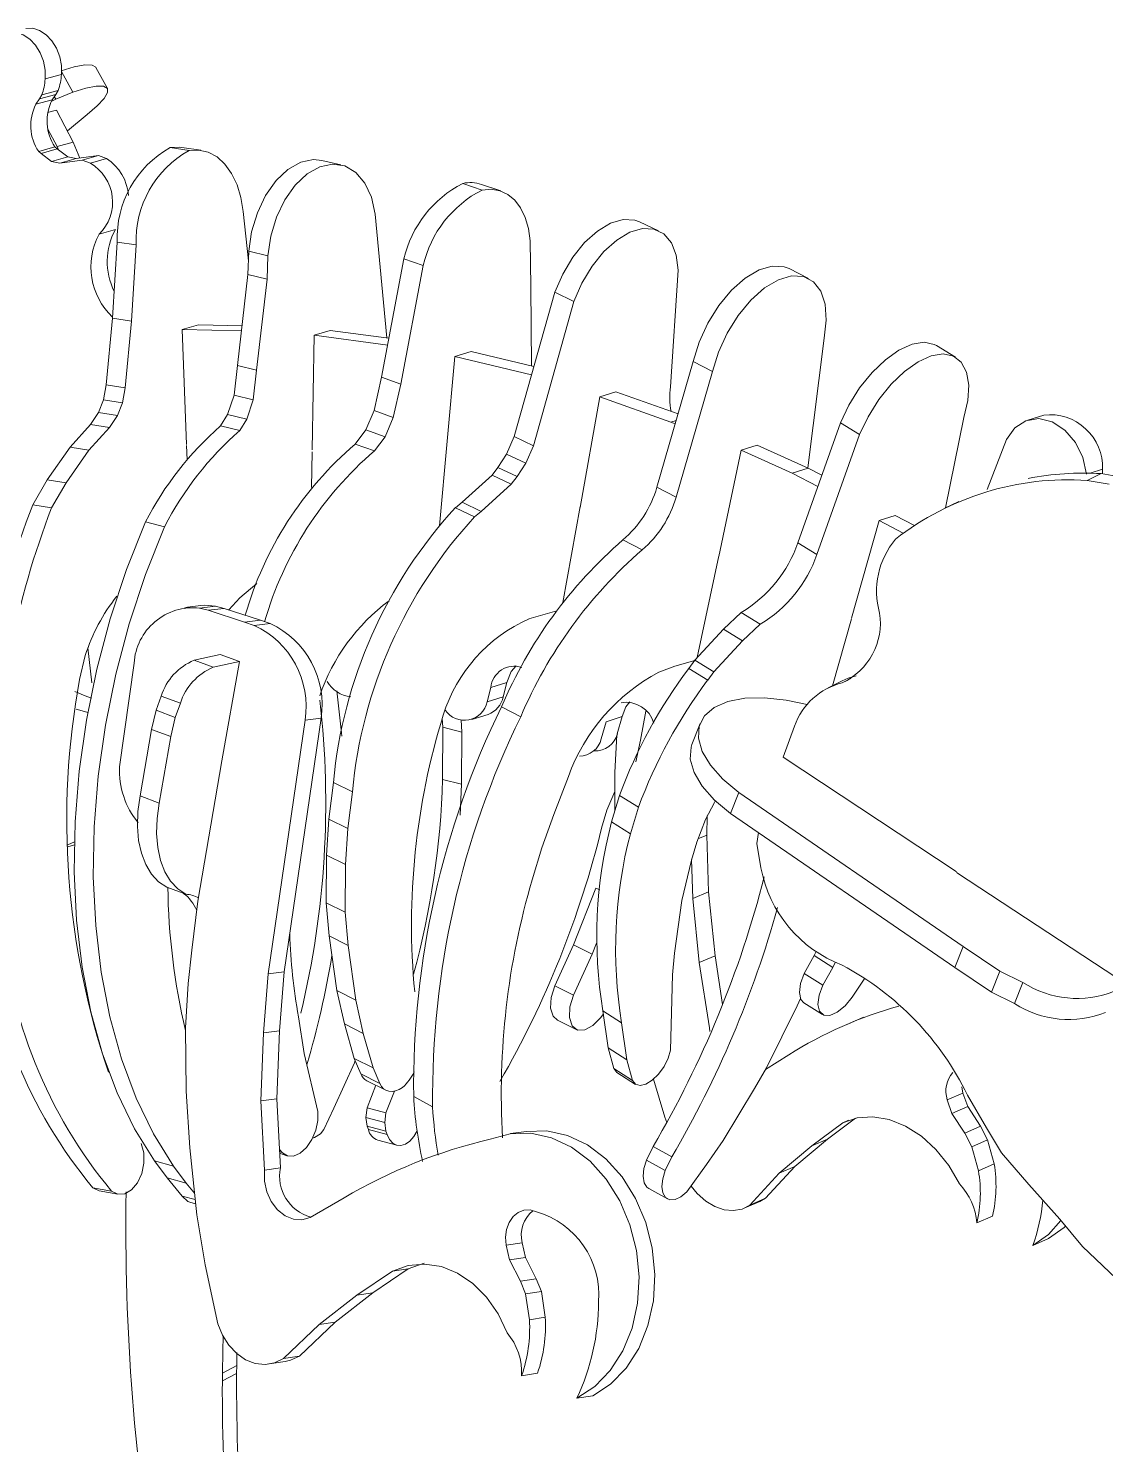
# Model space of a CAD drawing. Header units: millimetres. Extents: x 10 to 270, y -115 to 29.
# Drawn here: x 159.3 to 224.4, y -71.8 to 13.9 of the extents above; entities that cross this region are included whole.
import ezdxf

# ---------------------------------------------------------------- set-up
doc = ezdxf.new("R2010")
doc.units = ezdxf.units.MM

msp = doc.modelspace()

# ---------------------------------------------------------------- linework, layer by layer
at = {"color": 7, "linetype": 'Continuous', "lineweight": 15}
for p, q in [((161.936, 10.076), (161.264, 11.311)), ((164.04, 10.284), (163.345, 11.561)), ((160.267, 10.863), (161.252, 11.138)), ((159.713, 9.331), (159.923, 9.654)), ((159.713, 9.331), (160.698, 9.607)), ((159.923, 9.654), (160.907, 9.93)), ((159.923, 9.654), (160.062, 9.9)), ((160.062, 9.9), (161.047, 10.176)), ((160.908, 9.635), (160.641, 9.509)), ((160.698, 9.607), (160.907, 9.93)), ((160.908, 9.635), (160.82, 9.796)), ((160.907, 9.93), (161.047, 10.176)), ((161.936, 10.076), (160.908, 9.635)), ((161.965, 7.048), (160.96, 8.981)), ((161.617, 7.718), (162.818, 8.709)), ((160.988, 6.771), (160.438, 7.829)), ((160.988, 6.771), (161.965, 7.048)), ((162.363, 6.076), (161.965, 7.048)), ((160.661, 5.865), (160.02, 6.357)), ((160.661, 5.865), (161.645, 6.144)), ((161.081, 6.577), (160.988, 6.771)), ((161.645, 6.144), (161.004, 6.635)), ((161.158, 5.766), (162.142, 6.045)), ((162.142, 6.045), (161.645, 6.144)), ((163.488, 6.233), (162.142, 6.045)), ((162.504, 5.953), (163.488, 6.233)), ((163.003, 5.763), (163.986, 6.042)), ((163.986, 6.042), (163.488, 6.233)), ((168.975, 6.538), (167.83, 6.707)), ((169.679, 6.551), (168.535, 6.719)), ((161.158, 5.766), (160.661, 5.865)), ((162.504, 5.953), (161.158, 5.766)), ((163.003, 5.763), (162.504, 5.953)), ((178.164, 5.667), (177.005, 5.934)), ((186.694, 4.142), (185.527, 4.542)), ((187.828, 4.084), (186.662, 4.483)), ((172.563, -0.141), (172.241, 2.842)), ((180.939, -4.81), (180.236, 2.679)), ((163.532, 1.465), (164.515, 1.748)), ((197.377, 1.677), (196.216, 2.221)), ((164.635, 0.992), (164.34, -3.609)), ((165.779, 0.818), (164.635, 0.992)), ((189.656, -1.694), (189.609, 1.058)), ((165.779, 0.818), (165.484, -3.786)), ((172.583, 0.433), (172.535, -0.975)), ((173.741, 0.16), (172.583, 0.433)), ((173.741, 0.16), (173.694, -1.248)), ((181.974, -0.02), (180.621, -7.191)), ((183.14, -0.424), (181.785, -7.6)), ((183.14, -0.424), (181.974, -0.02)), ((198.562, -0.717), (198.1, -7.774)), ((206.438, -1.208), (205.272, -0.614)), ((172.535, -0.975), (171.899, -6.484)), ((173.694, -1.248), (172.535, -0.975)), ((173.694, -1.248), (173.056, -6.761)), ((189.692, -6.516), (189.656, -1.694)), ((188.646, -10.779), (191.089, -2.047)), ((191.089, -2.047), (192.251, -2.596)), ((189.804, -11.333), (192.251, -2.596)), ((164.34, -3.609), (163.961, -7.644)), ((165.484, -3.786), (164.34, -3.609)), ((165.484, -3.786), (165.104, -7.824)), ((172.178, -4.074), (169.54, -4.008)), ((172.141, -4.387), (168.559, -4.296)), ((180.99, -5.238), (176.539, -4.651)), ((181.067, -4.827), (177.518, -4.36)), ((207.394, -4.827), (206.393, -12.674)), ((189.691, -7.046), (185.051, -5.929)), ((189.83, -6.549), (186.029, -5.636)), ((215.334, -5.977), (214.18, -5.277)), ((171.899, -6.484), (171.695, -8.274)), ((173.056, -6.761), (171.899, -6.484)), ((173.056, -6.761), (172.852, -8.553)), ((197.273, -13.852), (199.468, -6.244)), ((198.435, -14.456), (200.633, -6.844)), ((199.468, -6.244), (200.633, -6.844)), ((163.961, -7.644), (163.804, -8.56)), ((165.104, -7.824), (163.961, -7.644)), ((180.621, -7.191), (180.164, -9.21)), ((181.785, -7.6), (180.621, -7.191)), ((181.785, -7.6), (181.326, -9.62)), ((163.804, -8.56), (163.502, -9.332)), ((164.947, -8.741), (163.804, -8.56)), ((165.104, -7.824), (164.947, -8.741)), ((171.695, -8.274), (171.309, -9.443)), ((172.852, -8.553), (171.695, -8.274)), ((172.852, -8.553), (172.465, -9.723)), ((198.118, -9.899), (193.811, -8.367)), ((198.555, -9.408), (194.788, -8.069)), ((163.502, -9.332), (163.017, -10.04)), ((164.645, -9.514), (163.502, -9.332)), ((164.947, -8.741), (164.645, -9.514)), ((180.164, -9.21), (179.669, -10.379)), ((181.326, -9.62), (180.164, -9.21)), ((163.017, -10.04), (161.776, -11.428)), ((164.16, -10.223), (162.919, -11.611)), ((164.16, -10.223), (163.017, -10.04)), ((164.645, -9.514), (164.16, -10.223)), ((171.309, -9.443), (170.881, -10.139)), ((172.037, -10.419), (170.881, -10.139)), ((172.465, -9.723), (171.309, -9.443)), ((172.465, -9.723), (172.037, -10.419)), ((181.326, -9.62), (180.831, -10.79)), ((198.118, -9.899), (198.442, -9.799)), ((198.384, -10.001), (198.118, -9.899)), ((205.807, -17.208), (208.371, -9.958)), ((208.371, -9.958), (209.525, -10.664)), ((215.844, -9.627), (214.736, -15.09)), ((220.679, -9.478), (219.707, -9.782)), ((179.669, -10.379), (179.02, -11.235)), ((180.831, -10.79), (179.669, -10.379)), ((180.831, -10.79), (180.183, -11.647)), ((188.18, -11.836), (188.646, -10.779)), ((188.646, -10.779), (189.804, -11.333)), ((206.956, -17.916), (209.525, -10.664)), ((218.428, -10.948), (217.248, -13.982)), ((161.776, -11.428), (160.395, -13.397)), ((162.919, -11.611), (161.538, -13.583)), ((162.919, -11.611), (161.776, -11.428)), ((180.183, -11.647), (179.02, -11.235)), ((187.659, -12.646), (188.18, -11.836)), ((188.18, -11.836), (189.337, -12.39)), ((189.337, -12.39), (189.804, -11.333)), ((205.448, -12.989), (202.373, -11.61)), ((206.421, -12.686), (203.347, -11.308)), ((187.309, -13.112), (187.659, -12.646)), ((187.659, -12.646), (188.816, -13.201)), ((188.816, -13.201), (189.337, -12.39)), ((205.448, -12.989), (206.421, -12.686)), ((207.253, -13.12), (206.421, -12.686)), ((223.473, -12.996), (224.227, -12.757)), ((224.226, -13.036), (224.227, -12.757)), ((160.395, -13.397), (159.518, -14.916)), ((161.538, -13.583), (160.395, -13.397)), ((161.538, -13.583), (160.66, -15.103)), ((185.484, -14.753), (187.309, -13.112)), ((186.641, -15.31), (188.465, -13.667)), ((187.309, -13.112), (188.465, -13.667)), ((188.465, -13.667), (188.816, -13.201)), ((207.011, -13.806), (205.448, -12.989)), ((224.137, -13.021), (223.298, -13.433)), ((223.298, -13.433), (224.633, -13.661)), ((224.137, -13.021), (225.471, -13.249)), ((197.273, -13.852), (198.435, -14.456)), ((160.66, -15.103), (159.518, -14.916)), ((185.082, -15.084), (185.484, -14.753)), ((185.082, -15.084), (186.239, -15.642)), ((185.484, -14.753), (186.641, -15.31)), ((186.239, -15.642), (186.641, -15.31)), ((215.533, -14.702), (214.69, -15.113)), ((167.496, -16.236), (166.34, -15.951)), ((212.176, -16.629), (210.722, -15.856)), ((212.848, -16.163), (211.694, -15.549)), ((195.221, -17.036), (196.381, -17.642)), ((205.807, -17.208), (206.956, -17.916)), ((169.68, -21.01), (168.711, -21.118)), ((170.571, -21.05), (169.601, -21.158)), ((169.601, -21.158), (170.131, -21.288)), ((171.101, -21.18), (170.131, -21.288)), ((170.131, -21.288), (172.319, -22.011)), ((170.571, -21.05), (171.101, -21.18)), ((171.101, -21.18), (173.288, -21.902)), ((191.219, -21.328), (189.536, -21.818)), ((201.3, -22.43), (202.379, -21.428)), ((202.379, -21.428), (203.526, -22.139)), ((173.288, -21.902), (172.319, -22.011)), ((172.319, -22.011), (172.907, -22.209)), ((173.875, -22.1), (172.907, -22.209)), ((173.288, -21.902), (173.875, -22.1)), ((202.448, -23.143), (203.526, -22.139)), ((199.567, -24.316), (201.3, -22.43)), ((200.714, -25.03), (202.448, -23.143)), ((201.3, -22.43), (202.448, -23.143)), ((162.859, -23.57), (163.098, -25.685)), ((170.857, -23.968), (169.276, -24.32)), ((164.772, -30.761), (165.648, -24.498)), ((170.437, -24.743), (169.276, -24.32)), ((172.017, -24.391), (170.437, -24.743)), ((199.559, -24.327), (198.362, -24.682)), ((199.197, -24.809), (199.567, -24.316)), ((199.197, -24.809), (200.344, -25.523)), ((199.567, -24.316), (200.714, -25.03)), ((187.224, -25.971), (188.198, -25.662)), ((187.981, -26.53), (188.198, -25.662)), ((200.344, -25.523), (200.714, -25.03)), ((208.476, -25.572), (207.632, -25.99)), ((209.013, -25.422), (208.481, -25.687)), ((167.288, -26.493), (166.981, -27.35)), ((168.449, -26.918), (167.288, -26.493)), ((187.008, -26.84), (187.224, -25.971)), ((187.008, -26.84), (187.981, -26.53)), ((166.981, -27.35), (166.702, -28.506)), ((168.141, -27.777), (166.981, -27.35)), ((168.449, -26.918), (168.141, -27.777)), ((187.875, -27.133), (189.033, -27.748)), ((168.141, -27.777), (167.862, -28.933)), ((175.989, -27.945), (173.768, -43.303)), ((176.956, -27.83), (174.735, -43.175)), ((176.956, -27.83), (175.989, -27.945)), ((184.292, -27.841), (184.318, -28.38)), ((185.43, -27.936), (185.465, -28.669)), ((186.086, -27.912), (187.059, -27.601)), ((199.882, -28.15), (199.392, -29.42)), ((166.702, -28.506), (166.008, -32.532)), ((167.862, -28.933), (166.702, -28.506)), ((167.862, -28.933), (167.167, -32.962)), ((184.318, -28.38), (184.309, -31.528)), ((185.465, -28.669), (184.318, -28.38)), ((185.465, -28.669), (185.455, -31.819)), ((204.904, -30.19), (205.605, -28.303)), ((177.425, -33.939), (177.702, -31.715)), ((177.702, -31.715), (178.852, -32.284)), ((185.455, -31.819), (184.309, -31.528)), ((191.918, -31.349), (191.044, -33.65)), ((194.732, -33.426), (194.733, -31.118)), ((167.167, -32.962), (166.008, -32.532)), ((178.575, -34.509), (178.852, -32.284)), ((185.455, -31.819), (185.368, -33.702)), ((194.245, -33.402), (194.728, -32.255)), ((194.532, -34.099), (195.008, -32.499)), ((194.728, -32.255), (194.732, -32.25)), ((195.008, -32.499), (196.151, -33.218)), ((202.222, -32.319), (201.73, -33.593)), ((202.222, -32.319), (215.789, -41.641)), ((193.93, -34.481), (194.245, -33.402)), ((195.673, -34.819), (196.151, -33.218)), ((177.287, -36.121), (177.425, -33.939)), ((177.425, -33.939), (178.575, -34.509)), ((191.044, -33.65), (190.315, -35.682)), ((194.532, -34.099), (195.673, -34.819)), ((200.207, -33.949), (199.684, -35.326)), ((200.313, -33.735), (200.288, -34.915)), ((201.73, -33.593), (215.285, -42.917)), ((178.435, -36.692), (178.575, -34.509)), ((200.288, -34.915), (199.756, -35.135)), ((200.288, -34.915), (200.393, -38.341)), ((203.308, -35.421), (203.414, -34.751)), ((161.636, -35.492), (162.04, -35.309)), ((161.64, -35.62), (162.036, -35.493)), ((190.315, -35.682), (189.73, -37.616)), ((199.684, -35.326), (199.358, -36.414)), ((203.564, -36.878), (203.308, -35.421)), ((177.271, -38.999), (177.287, -36.121)), ((177.287, -36.121), (178.435, -36.692)), ((178.417, -39.571), (178.435, -36.692)), ((199.358, -36.414), (198.787, -38.869)), ((199.366, -36.387), (199.438, -38.737)), ((168.782, -38.479), (167.627, -38.047)), ((192.224, -41.539), (193.586, -38.114)), ((200.393, -38.341), (199.438, -38.737)), ((200.393, -38.341), (200.788, -42.214)), ((169.14, -41.866), (169.511, -38.903)), ((177.45, -41.006), (177.271, -38.999)), ((177.271, -38.999), (178.417, -39.571)), ((198.787, -38.869), (198.331, -42.042)), ((199.438, -38.737), (199.834, -42.613)), ((178.595, -41.579), (178.417, -39.571)), ((177.915, -44.315), (177.45, -41.006)), ((177.45, -41.006), (178.595, -41.579)), ((168.93, -43.885), (169.14, -41.866)), ((179.058, -44.889), (178.595, -41.579)), ((191.1, -44.028), (192.224, -41.539)), ((192.224, -41.539), (193.361, -42.103)), ((193.361, -42.103), (193.62, -41.452)), ((206.786, -42.199), (206.894, -41.981)), ((215.789, -41.641), (215.285, -42.917)), ((215.789, -41.641), (218.022, -43.141)), ((192.236, -44.594), (193.361, -42.103)), ((198.331, -42.042), (198.208, -43.366)), ((200.788, -42.214), (199.834, -42.613)), ((199.834, -42.613), (200.457, -46.578)), ((200.788, -42.214), (201.249, -45.151)), ((206.19, -43.276), (206.786, -42.199)), ((206.786, -42.199), (207.913, -42.91)), ((207.913, -42.91), (208.061, -42.613)), ((173.768, -43.303), (173.477, -46.879)), ((174.735, -43.175), (173.768, -43.303)), ((174.735, -43.175), (174.444, -46.748)), ((198.208, -43.366), (198.1, -47.923)), ((206.19, -43.276), (207.317, -43.987)), ((207.317, -43.987), (207.913, -42.91)), ((215.285, -42.917), (217.516, -44.417)), ((218.022, -43.141), (217.516, -44.417)), ((218.022, -43.141), (219.412, -43.826)), ((168.754, -46.575), (168.93, -43.885)), ((178.37, -46.337), (177.915, -44.315)), ((177.915, -44.315), (179.058, -44.889)), ((191.1, -44.028), (192.236, -44.594)), ((217.516, -44.417), (218.905, -45.101)), ((219.412, -43.826), (218.905, -45.101)), ((179.511, -46.911), (179.058, -44.889)), ((205.752, -45.244), (203.908, -48.985)), ((205.956, -44.79), (205.752, -45.244)), ((206.165, -45.054), (207.29, -45.766)), ((175.937, -48.116), (175.593, -45.898)), ((191.255, -46.105), (192.39, -46.671)), ((194.328, -47.782), (194.006, -45.539)), ((194.006, -45.539), (195.139, -46.261)), ((195.458, -48.504), (195.139, -46.261)), ((209.773, -45.933), (208.821, -46.338)), ((168.793, -50.409), (168.754, -46.575)), ((173.477, -46.879), (173.319, -50.993)), ((174.444, -46.748), (173.477, -46.879)), ((174.444, -46.748), (174.285, -50.858)), ((178.964, -48.421), (178.37, -46.337)), ((178.37, -46.337), (179.511, -46.911)), ((180.103, -48.995), (179.511, -46.911)), ((200.457, -46.578), (200.474, -46.797)), ((194.668, -49.033), (194.328, -47.782)), ((194.328, -47.782), (195.458, -48.504)), ((176.757, -51.642), (175.937, -48.116)), ((177.733, -51.44), (178.972, -48.678)), ((179.37, -49.355), (178.964, -48.421)), ((178.964, -48.421), (180.103, -48.995)), ((178.972, -48.678), (179.019, -48.548)), ((195.797, -49.755), (195.458, -48.504)), ((203.845, -49.094), (205.251, -48.199)), ((179.37, -49.355), (180.509, -49.93)), ((180.509, -49.93), (180.103, -48.995)), ((194.668, -49.033), (195.797, -49.755)), ((194.856, -49.27), (195.985, -49.992)), ((197.761, -51.983), (197.074, -49.669)), ((203.908, -48.985), (203.174, -50.246)), ((169.02, -53.84), (168.793, -50.409)), ((179.733, -49.77), (180.872, -50.345)), ((180.268, -50.04), (179.739, -51.415)), ((181.391, -50.397), (180.881, -51.721)), ((203.174, -50.246), (201.285, -53.387)), ((215.786, -50.516), (214.835, -50.926)), ((215.725, -50.145), (215.786, -50.516)), ((215.786, -50.516), (216.07, -51.336)), ((174.285, -50.858), (173.319, -50.993)), ((173.319, -50.993), (173.532, -55.176)), ((174.285, -50.858), (174.498, -55.037)), ((179.739, -51.415), (179.671, -51.998)), ((180.881, -51.721), (179.739, -51.415)), ((182.563, -50.728), (183.707, -51.353)), ((214.835, -50.926), (215.12, -51.747)), ((216.07, -51.336), (215.12, -51.747)), ((217.211, -52.62), (216.059, -50.639)), ((216.07, -51.336), (216.85, -52.529)), ((177.127, -52.72), (177.733, -51.44)), ((179.671, -51.998), (179.738, -52.523)), ((180.813, -52.304), (179.671, -51.998)), ((180.881, -51.721), (180.813, -52.304)), ((197.867, -52.298), (197.761, -51.983)), ((209.289, -52.043), (207.587, -53.304)), ((208.87, -52.168), (208.518, -52.319)), ((215.12, -51.747), (215.9, -52.941)), ((176.929, -52.995), (177.127, -52.72)), ((180.813, -52.304), (180.88, -52.83)), ((189.387, -52.836), (188.425, -52.974)), ((208.518, -52.319), (206.636, -53.714)), ((216.85, -52.529), (215.9, -52.941)), ((215.9, -52.941), (216.329, -53.765)), ((216.85, -52.529), (217.278, -53.353)), ((218.109, -54.139), (217.211, -52.62)), ((169.435, -57.878), (169.02, -53.84)), ((174.442, -53.934), (174.62, -54.129)), ((180.392, -53.364), (181.533, -53.672)), ((196.647, -54.589), (197.045, -53.754)), ((197.045, -53.754), (198.18, -54.371)), ((201.285, -53.387), (200.273, -54.838)), ((206.636, -53.714), (204.666, -55.37)), ((207.587, -53.304), (205.616, -54.96)), ((207.587, -53.304), (206.636, -53.714)), ((217.278, -53.353), (216.329, -53.765)), ((216.329, -53.765), (216.724, -55.222)), ((217.278, -53.353), (217.673, -54.808)), ((166.879, -54.624), (167.658, -55.653)), ((168.024, -54.936), (166.879, -54.624)), ((174.452, -54.146), (174.881, -54.31)), ((196.647, -54.589), (197.781, -55.207)), ((197.781, -55.207), (198.18, -54.371)), ((200.273, -54.838), (199.092, -56.504)), ((217.673, -54.808), (216.724, -55.222)), ((219.768, -56.05), (218.109, -54.139)), ((167.658, -55.653), (168.548, -56.752)), ((168.802, -55.966), (167.658, -55.653)), ((168.024, -54.936), (168.802, -55.966)), ((174.498, -55.037), (173.532, -55.176)), ((204.666, -55.37), (202.892, -57.293)), ((205.616, -54.96), (203.842, -56.882)), ((205.616, -54.96), (204.666, -55.37)), ((163.157, -56.246), (163.533, -56.428)), ((164.292, -56.463), (163.157, -56.246)), ((163.533, -56.428), (164.667, -56.645)), ((168.802, -55.966), (169.302, -56.583)), ((196.781, -56.304), (197.914, -56.922)), ((221.636, -58.16), (219.768, -56.05)), ((169.341, -56.97), (168.548, -56.752)), ((169.028, -57.126), (169.367, -57.219)), ((176.304, -58.048), (178.351, -56.861)), ((202.553, -57.485), (203.503, -57.074)), ((203.842, -56.882), (202.892, -57.293)), ((203.842, -56.882), (203.503, -57.074)), ((169.954, -60.911), (169.435, -57.878)), ((217.573, -57.965), (216.625, -58.381)), ((223.022, -59.811), (221.636, -58.16)), ((189.121, -59.576), (188.159, -59.721)), ((188.159, -59.721), (188.364, -60.608)), ((189.121, -59.576), (189.326, -60.463)), ((220.964, -59.322), (220.017, -59.739)), ((225.449, -62.123), (223.022, -59.811)), ((189.326, -60.463), (188.364, -60.608)), ((188.364, -60.608), (189.018, -61.912)), ((189.326, -60.463), (189.979, -61.766)), ((170.71, -64.485), (169.954, -60.911)), ((181.271, -61.304), (179.124, -62.755)), ((182.235, -61.159), (180.088, -62.609)), ((182.235, -61.159), (181.271, -61.304)), ((189.979, -61.766), (189.018, -61.912)), ((189.018, -61.912), (189.323, -62.666)), ((190.285, -62.519), (189.323, -62.666)), ((189.979, -61.766), (190.285, -62.519)), ((190.285, -62.519), (190.524, -64.087)), ((179.124, -62.755), (176.843, -64.536)), ((180.088, -62.609), (177.808, -64.388)), ((180.088, -62.609), (179.124, -62.755)), ((189.323, -62.666), (189.563, -64.235)), ((190.524, -64.087), (189.563, -64.235)), ((176.843, -64.536), (174.688, -66.583)), ((177.808, -64.388), (175.653, -66.434)), ((177.808, -64.388), (176.843, -64.536)), ((171.87, -66.224), (171.857, -67.011)), ((173.826, -66.915), (174.792, -66.766)), ((175.653, -66.434), (174.688, -66.583)), ((170.993, -67.472), (170.988, -67.944)), ((171.853, -67.482), (170.988, -67.944)), ((171.857, -67.011), (170.993, -67.472)), ((171.857, -67.011), (171.853, -67.482)), ((190.052, -67.475), (189.091, -67.627)), ((193.388, -68.839), (192.428, -68.992))]:
    msp.add_line(p, q, dxfattribs=at)
at = {"color": 144, "linetype": 'Continuous', "lineweight": 0}
for p, q in [((160.418, 8.827), (160.96, 8.981)), ((159.878, 6.476), (160.862, 6.755)), ((160.02, 6.357), (159.878, 6.476)), ((160.02, 6.357), (161.004, 6.635)), ((161.004, 6.635), (160.862, 6.755)), ((168.559, -4.296), (169.54, -4.008)), ((168.559, -4.296), (168.818, -11.27)), ((176.539, -4.651), (176.427, -11.587)), ((176.539, -4.651), (177.518, -4.36)), ((185.051, -5.929), (184.126, -16.177)), ((185.051, -5.929), (186.029, -5.636)), ((193.811, -8.367), (192.637, -15.069)), ((193.811, -8.367), (194.788, -8.069)), ((168.852, -12.186), (168.819, -11.312)), ((176.39, -13.866), (176.425, -11.712)), ((202.373, -11.61), (201.024, -18.031)), ((202.373, -11.61), (203.347, -11.308)), ((192.625, -15.018), (191.591, -20.834)), ((192.637, -15.069), (192.617, -15.06)), ((192.647, -15.012), (192.625, -15.018)), ((210.722, -15.856), (209.046, -21.769)), ((210.722, -15.856), (211.694, -15.549)), ((201.03, -18.001), (201.013, -18.006)), ((201.013, -18.006), (199.718, -24.152)), ((201.024, -18.031), (201.01, -18.023)), ((209.035, -21.809), (207.886, -25.864)), ((172.017, -24.391), (170.857, -23.968)), ((162.356, -25.48), (162.698, -24.032)), ((170.953, -30.399), (172.017, -24.391)), ((198.362, -24.682), (197.398, -25.042)), ((206.365, -26.992), (205.089, -26.732)), ((193.908, -29.079), (194.201, -28.039)), ((194.201, -28.039), (195.173, -27.726)), ((194.879, -28.765), (195.173, -27.726)), ((194.733, -31.118), (194.858, -28.829)), ((169.511, -38.903), (170.962, -30.402)), ((170.962, -30.402), (170.953, -30.399)), ((215.379, -37.114), (204.904, -30.19)), ((215.37, -37.136), (215.379, -37.114)), ((225.8, -44.012), (215.404, -37.159)), ((209.847, -43.561), (209.081, -44.716)), ((179.738, -52.523), (179.825, -52.723)), ((180.88, -52.83), (179.738, -52.523)), ((180.966, -53.03), (179.825, -52.723)), ((180.88, -52.83), (180.966, -53.03))]:
    msp.add_line(p, q, dxfattribs=at)
at = {"color": 8, "linetype": 'Continuous', "lineweight": 15}
for p, q in [((193.586, -38.114), (193.812, -38.225)), ((174.62, -54.129), (174.448, -54.063))]:
    msp.add_line(p, q, dxfattribs=at)
at = {"color": 7, "linetype": 'Continuous', "lineweight": 15, "flags": 128}
for points in [[(161.252, 11.138), (161.255, 11.673), (161.154, 12.214), (160.957, 12.727), (160.675, 13.181), (160.326, 13.546), (159.932, 13.801), (159.517, 13.93), (159.107, 13.925)], [(160.267, 10.863), (160.27, 11.398), (160.169, 11.94), (159.972, 12.453), (159.69, 12.907), (159.341, 13.273), (158.946, 13.529), (158.531, 13.658), (158.121, 13.652)], [(163.345, 11.561), (163.338, 11.574), (163.104, 11.709), (162.661, 11.717), (162.029, 11.598), (161.239, 11.357)], [(162.818, 8.709), (163.423, 9.229), (163.839, 9.681), (164.046, 10.043), (164.032, 10.297), (163.799, 10.431), (163.356, 10.438), (162.725, 10.318), (161.936, 10.076)], [(168.535, 6.719), (168.421, 6.733), (167.83, 6.707)], [(172.241, 2.842), (172.107, 3.686), (171.875, 4.46), (171.55, 5.141), (171.143, 5.708), (170.666, 6.142), (170.135, 6.431), (169.565, 6.564), (168.975, 6.538)], [(177.005, 5.934), (176.501, 5.984), (175.725, 5.823), (174.955, 5.391), (174.235, 4.71), (173.606, 3.82), (173.104, 2.77), (172.756, 1.619), (172.583, 0.433)], [(180.236, 2.679), (180.004, 3.703), (179.604, 4.561), (179.059, 5.204), (178.399, 5.597), (177.66, 5.717), (176.884, 5.556), (176.114, 5.123), (175.395, 4.441), (174.766, 3.55), (174.263, 2.499), (173.915, 1.347), (173.741, 0.16)], [(189.609, 1.058), (189.503, 1.805), (189.309, 2.477), (189.031, 3.055), (188.677, 3.527), (188.255, 3.878), (187.775, 4.101), (187.25, 4.19), (186.694, 4.142)], [(191.089, -2.047), (191.573, -0.944), (192.189, 0.078), (192.903, 0.961), (193.677, 1.658), (194.469, 2.132), (195.234, 2.357), (195.933, 2.322), (196.216, 2.221)], [(192.251, -2.596), (192.735, -1.492), (193.351, -0.47), (194.066, 0.414), (194.84, 1.113), (195.631, 1.587), (196.396, 1.813), (197.095, 1.778), (197.689, 1.485), (198.146, 0.95), (198.442, 0.202), (198.562, -0.717)], [(199.468, -6.244), (199.828, -5.075), (200.357, -3.922), (201.024, -2.852), (201.792, -1.924), (202.617, -1.191), (203.452, -0.693), (204.252, -0.458), (204.971, -0.499), (205.272, -0.614)], [(200.633, -6.844), (200.994, -5.674), (201.523, -4.52), (202.191, -3.449), (202.958, -2.521), (203.783, -1.787), (204.619, -1.288), (205.418, -1.053), (206.137, -1.093), (206.735, -1.406), (207.179, -1.974), (207.444, -2.765), (207.517, -3.734), (207.394, -4.827)], [(208.371, -9.958), (208.888, -8.874), (209.537, -7.839), (210.284, -6.909), (211.09, -6.132), (211.912, -5.548), (212.706, -5.19), (213.431, -5.075), (214.049, -5.208), (214.18, -5.277)], [(209.525, -10.664), (210.042, -9.579), (210.691, -8.543), (211.439, -7.612), (212.245, -6.834), (213.066, -6.25), (213.86, -5.891), (214.585, -5.775), (215.203, -5.908), (215.681, -6.282), (215.996, -6.877), (216.131, -7.661), (216.079, -8.594), (215.844, -9.627)], [(223.258, -13.064), (223.041, -12.055), (222.59, -11.131), (221.951, -10.385), (221.187, -9.89), (220.374, -9.696), (219.594, -9.822), (218.923, -10.253), (218.428, -10.948)], [(166.34, -15.951), (165.19, -18.836), (164.206, -21.816), (163.397, -24.861), (162.769, -27.944), (162.331, -31.034), (162.084, -34.103), (162.032, -37.122), (162.174, -40.062), (162.509, -42.897), (163.032, -45.6), (163.739, -48.146), (164.622, -50.513), (165.672, -52.678), (166.879, -54.624)], [(167.496, -16.236), (166.346, -19.124), (165.361, -22.106), (164.551, -25.154), (163.923, -28.239), (163.484, -31.331), (163.236, -34.402), (163.183, -37.423), (163.325, -40.366), (163.658, -43.203), (164.181, -45.907), (164.887, -48.455), (165.769, -50.823), (166.818, -52.99), (168.024, -54.936)], [(171.378, -21.271), (172.044, -20.537), (173.074, -19.672)], [(169.68, -21.01), (169.907, -20.994), (170.571, -21.05)], [(188.198, -25.662), (188.466, -24.998), (188.767, -24.655)], [(208.476, -25.572), (208.849, -25.411), (209.325, -25.268)], [(163.071, -26.609), (162.681, -26.481), (162.06, -26.207)], [(177.92, -26.168), (178.203, -28.703), (178.22, -28.907)], [(162.86, -27.476), (162.647, -27.431), (162.151, -27.288)], [(195.173, -27.726), (195.393, -27.144), (195.635, -26.843)], [(195.999, -30.459), (196.282, -29.162), (196.603, -27.406)], [(205.089, -26.732), (203.789, -26.591), (202.601, -26.619), (201.572, -26.815), (200.746, -27.172), (200.157, -27.676), (199.83, -28.305), (199.779, -29.034), (200.007, -29.834), (200.506, -30.672), (201.254, -31.512), (202.222, -32.319)], [(199.392, -29.42), (199.341, -29.575), (199.289, -30.306), (199.517, -31.106), (200.014, -31.944), (200.762, -32.785), (201.73, -33.593)], [(166.008, -32.532), (165.881, -33.469), (165.852, -34.375), (165.923, -35.226), (166.092, -36.004), (166.354, -36.69), (166.703, -37.267), (167.13, -37.723), (167.627, -38.047)], [(167.167, -32.962), (167.039, -33.9), (167.01, -34.805), (167.081, -35.658), (167.249, -36.436), (167.51, -37.122), (167.859, -37.7), (168.286, -38.156), (168.782, -38.479)], [(200.824, -32.81), (200.756, -32.924), (200.207, -33.949)], [(206.165, -45.054), (205.987, -44.857), (205.89, -44.438), (205.961, -43.888), (206.19, -43.276)], [(191.255, -46.105), (191.004, -45.872), (190.846, -45.381), (190.88, -44.734), (191.1, -44.028)], [(209.081, -44.716), (208.653, -45.244), (208.185, -45.63), (207.736, -45.825), (207.363, -45.804), (207.112, -45.569), (207.016, -45.15), (207.088, -44.599), (207.317, -43.987)], [(194.033, -45.725), (193.885, -45.935), (193.407, -46.43), (192.908, -46.699), (192.464, -46.702), (192.139, -46.438), (191.982, -45.947), (192.016, -45.3), (192.236, -44.594)], [(198.1, -47.923), (197.954, -48.413), (197.702, -48.913), (197.369, -49.371), (196.991, -49.738), (196.607, -49.978), (196.256, -50.063), (195.977, -49.987), (195.797, -49.755)], [(194.856, -49.27), (194.848, -49.265), (194.668, -49.033)], [(181.893, -50.173), (181.674, -50.298), (181.459, -50.38), (181.253, -50.417), (181.061, -50.407), (180.886, -50.352), (180.734, -50.253), (180.608, -50.111), (180.509, -49.93)], [(174.62, -54.129), (174.925, -54.325), (175.295, -54.334), (175.693, -54.155), (176.075, -53.808), (176.402, -53.329), (176.639, -52.769), (176.762, -52.186), (176.757, -51.642)], [(215.57, -56.006), (214.926, -54.91), (214.149, -53.941), (213.268, -53.135), (212.316, -52.521), (211.329, -52.123), (210.343, -51.954), (209.394, -52.02), (208.518, -52.319)], [(176.446, -53.239), (176.562, -53.208), (176.929, -52.995)], [(180.966, -53.03), (181.101, -53.329), (181.291, -53.547), (181.524, -53.669), (181.785, -53.688), (182.058, -53.603), (182.325, -53.419), (182.57, -53.148), (182.776, -52.807)], [(187.196, -53.312), (188.4, -52.977), (189.652, -52.947), (190.904, -53.223), (192.111, -53.796), (193.228, -54.644), (194.212, -55.738), (195.027, -57.036), (195.643, -58.49), (196.035, -60.047), (196.19, -61.648), (196.101, -63.233), (195.772, -64.742), (195.215, -66.121), (194.452, -67.316), (193.511, -68.285), (192.428, -68.992)], [(189.387, -52.836), (190.614, -52.809), (191.866, -53.085), (193.072, -53.656), (194.189, -54.504), (195.172, -55.597), (195.987, -56.894), (196.602, -58.347), (196.995, -59.902), (197.149, -61.501), (197.06, -63.084), (196.731, -64.593), (196.175, -65.97), (195.412, -67.165), (194.471, -68.133), (193.388, -68.839)], [(164.292, -56.463), (164.669, -56.646), (165.087, -56.613), (165.497, -56.369), (165.852, -55.942), (166.11, -55.381), (166.242, -54.752), (166.232, -54.128), (166.082, -53.58)], [(196.781, -56.304), (196.666, -56.218), (196.503, -55.944), (196.443, -55.557), (196.492, -55.091), (196.647, -54.589)], [(173.532, -55.176), (173.538, -55.841), (173.68, -56.494), (173.948, -57.089), (174.323, -57.586), (174.778, -57.95), (175.284, -58.156), (175.805, -58.19), (176.304, -58.048)], [(199.092, -56.504), (198.729, -56.799), (198.371, -56.96), (198.052, -56.973), (197.799, -56.836), (197.636, -56.562), (197.576, -56.174), (197.626, -55.709), (197.781, -55.207)], [(202.892, -57.293), (202.421, -57.536), (201.894, -57.635), (201.336, -57.585), (200.77, -57.388), (200.223, -57.054), (199.717, -56.598), (199.347, -56.143)], [(168.548, -56.752), (168.895, -57.075), (169.028, -57.126)], [(189.984, -57.706), (189.609, -57.594), (189.232, -57.607), (188.877, -57.744), (188.57, -57.997), (188.332, -58.347), (188.178, -58.771), (188.119, -59.239), (188.159, -59.721)], [(221.698, -58.234), (220.963, -59.078), (220.017, -59.739)], [(221.992, -58.584), (221.91, -58.66), (220.964, -59.322)], [(188.212, -65.026), (187.669, -63.88), (186.971, -62.873), (186.144, -62.041), (185.22, -61.415), (184.234, -61.019), (183.222, -60.866), (182.222, -60.963), (181.271, -61.304)], [(183.185, -60.818), (183.185, -60.818), (182.235, -61.159)], [(174.688, -66.583), (174.148, -66.839), (173.568, -66.939), (172.976, -66.877), (172.398, -66.656), (171.859, -66.287), (171.385, -65.786), (170.996, -65.177), (170.71, -64.485)], [(171.043, -65.214), (171.017, -66.131), (170.993, -67.472)], [(175.653, -66.434), (175.113, -66.69), (174.792, -66.766)]]:
    msp.add_lwpolyline(points, dxfattribs=at)
at = {"color": 7, "linetype": 'Continuous', "lineweight": 15}
for centre, radius, start, end in [((157.269, 10.997), 3.001, 338.55729, 357.43363), ((158.258, 11.273), 2.997, 338.5346, 357.41893), ((163.181, 8.319), 2.798, 152.5878, 214.00299), ((162.201, 8.043), 2.802, 152.61731, 213.99325), ((162.405, 3.599), 2.91, 4.37893, 57.08443), ((170.861, 1.262), 6.232, 119.09856, 182.48102), ((172.013, 1.088), 6.24, 119.14009, 182.47738), ((161.628, 3.412), 2.723, 314.37211, 59.67299), ((188.673, -1.573), 6.877, 117.22297, 166.95163), ((185.99, 2.48), 2.113, 71.43309, 102.64059), ((189.849, -1.979), 6.887, 117.2677, 166.94877), ((168.12, -0.191), 4.094, 151.71846, 206.1068), ((167.257, -0.506), 4.215, 152.12042, 226.26775), ((202.282, -8.437), 4.234, 170.98333, 191.15054), ((183.728, -24.856), 19.535, 131.1183, 152.88108), ((221.045, -12.641), 3.184, 357.91434, 96.61382), ((184.91, -25.148), 19.561, 131.15043, 152.89681), ((192.987, -27.511), 21.447, 130.63395, 163.99869), ((194.179, -27.939), 21.478, 130.66533, 163.91289), ((222.164, -30.419), 17.024, 86.18202, 127.91104), ((223.102, -31.065), 18.073, 86.71599, 100.77121), ((190.847, -11.963), 6.698, 310.767, 343.62253), ((191.995, -12.561), 6.713, 310.79857, 343.60404), ((206.456, -33.132), 50.349, 158.7897, 179.09126), ((207.689, -33.342), 50.441, 158.80176, 179.08213), ((206.161, -34.39), 28.584, 137.51305, 174.63012), ((207.369, -34.98), 28.644, 137.53559, 174.59945), ((213.251, -37.873), 27.554, 130.86937, 157.06007), ((215.453, -20.13), 4.892, 140.02502, 195.79104), ((214.461, -38.514), 27.613, 130.90047, 157.052), ((198.263, -14.581), 7.988, 301.00994, 340.80358), ((199.396, -15.281), 8.006, 301.05432, 340.78112), ((173.192, -27.323), 10.998, 141.31202, 162.58516), ((169.228, -24.726), 3.587, 84.02335, 176.3584), ((188.114, -30.268), 11.858, 126.34407, 161.34339), ((170.667, -27.108), 5.387, 351.06933, 65.43296), ((171.641, -26.994), 5.381, 351.06734, 65.46128), ((193.342, -30.43), 9.415, 113.84287, 162.80179), ((206.811, -22.073), 3.981, 294.79593, 8.82689), ((170.623, -27.548), 3.498, 112.65068, 162.44708), ((171.788, -27.974), 3.502, 112.69697, 162.45169), ((188.651, -26.111), 1.433, 71.64599, 174.38654), ((223.993, -43.303), 30.933, 143.28219, 159.55728), ((208.723, -34.022), 47.147, 169.56224, 198.84526), ((178.986, -24.597), 1.949, 211.22346, 263.16961), ((202.843, -35.308), 11.621, 117.94082, 160.08151), ((225.201, -44.059), 31.008, 143.28882, 159.53522), ((209.454, -29.645), 4.076, 103.80556, 160.77951), ((186.552, -26.232), 1.46, 290.34911, 348.23943), ((122.838, -32.976), 54.405, 346.49153, 6.5812), ((234.82, -50.099), 52.261, 153.93153, 180.68925), ((185.632, -26.543), 1.407, 214.40531, 347.80265), ((195.4, -28.632), 1.767, 16.68274, 99.48997), ((225.429, -40.345), 42.999, 162.82201, 185.41069), ((236.063, -50.762), 52.359, 153.92518, 180.6477), ((169.809, -30.984), 5.042, 177.4667, 218.91017), ((133.808, -30.056), 50.523, 344.78125, 358.33092), ((221.102, -41.051), 27.465, 165.3368, 189.404), ((136.712, -20.422), 58.92, 330.07687, 346.19512), ((222.268, -41.795), 27.495, 165.30224, 189.34864), ((233.752, -50.584), 45.893, 163.58666, 183.29652), ((142.655, -21.827), 63.068, 329.58736, 345.6775), ((211.243, -35.466), 7.808, 190.42042, 249.30294), ((208.154, -37.473), 40.469, 180.81869, 193.21241), ((167.042, -40.486), 2.608, 23.12703, 52.09692), ((168.639, -40.41), 1.936, 62.07441, 85.76819), ((143.261, -22.18), 63.657, 329.62327, 344.41083), ((185.681, -37.532), 29.283, 184.25052, 219.72062), ((186.848, -37.746), 29.31, 184.23134, 219.68613), ((209.738, -39.777), 34.689, 181.82727, 190.16272), ((122.255, -32.925), 56.134, 343.56961, 350.49104), ((200.13, -58.393), 17.716, 25.95697, 61.86756), ((222.686, -38.745), 6.044, 237.20193, 291.75289), ((218.917, -70.064), 25.785, 105.77713, 122.00478), ((222.174, -40.031), 6.033, 237.18612, 291.81786), ((180.107, -49.077), 0.787, 200.61342, 241.64511), ((179.399, -47.563), 3.611, 313.69656, 332.37946), ((216.469, -50.401), 1.716, 138.85825, 197.8197), ((206.305, -49.476), 23.775, 183.01726, 192.58537), ((208.178, -50.05), 24.506, 183.04937, 189.94225), ((180.658, -52.557), 0.85, 191.26605, 251.74267), ((194.202, -83.567), 31.056, 103.03802, 120.69104), ((209.845, -56.14), 7.94, 346.70827, 9.65456), ((177.034, -55.543), 2.586, 168.72272, 254.2359), ((208.887, -56.556), 7.95, 346.73026, 9.66437), ((300.991, -58.477), 135.844, 179.16145, 189.67568), ((212.667, -58.717), 3.972, 4.85105, 43.03693), ((209.384, -55.995), 11.273, 340.5994, 354.87006), ((190.977, -59.125), 1.91, 129.38433, 193.65299), ((188.521, -62.741), 5.243, 355.47804, 73.79668), ((179.782, -63.064), 13.966, 334.88537, 359.6317), ((180.706, -64.733), 8.871, 340.95853, 3.21544), ((181.68, -64.583), 8.858, 340.9438, 3.21298), ((185.305, -67.457), 3.79, 357.43094, 39.90763), ((284.815, -68.295), 112.965, 179.58742, 184.85699), ((284.083, -68.727), 113.097, 179.60311, 184.87018)]:
    msp.add_arc(centre, radius, start, end, dxfattribs=at)
at = {"color": 144, "linetype": 'Continuous', "lineweight": 0}
for centre, radius, start, end in [((192.582, -28.758), 1.364, 270.21619, 346.38254), ((193.572, -28.464), 1.342, 266.01346, 347.04356)]:
    msp.add_arc(centre, radius, start, end, dxfattribs=at)

doc.saveas('drawing.dxf')
